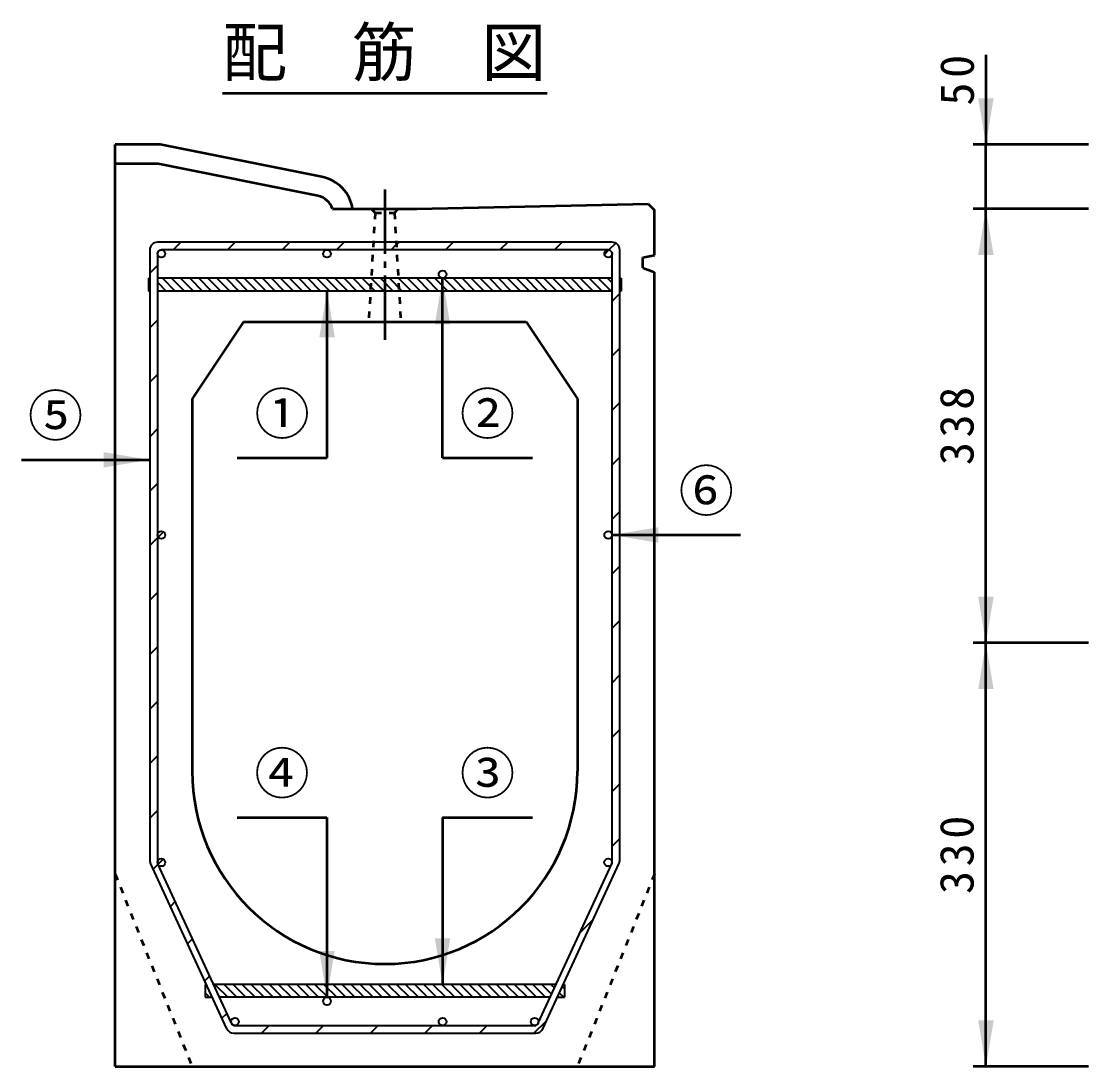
# Model space of a CAD drawing. Units: millimetres, scale not verified. Extents: x 100 to 4105, y 100 to 2870.
# Drawn here: x 1061 to 1892, y 925 to 1739 of the extents above; entities that cross this region are included whole.
import ezdxf
from ezdxf.enums import TextEntityAlignment as Align

# ---------------------------------------------------------------- set-up
doc = ezdxf.new("R2010")
doc.units = ezdxf.units.MM
doc.header["$LTSCALE"] = 5
doc.linetypes.add('USER1', pattern=[2.2, 1, -1.2])
doc.linetypes.add('USER2', pattern=[13.4, 10, -1.2, 1, -1.2])
doc.layers.add('V-nasSTD', color=7, linetype='Continuous', lineweight=35)
doc.styles.add('ＭＳ ゴシック', font='')
doc.styles.get('ＭＳ ゴシック').set_extended_font_data('MS Gothic')

msp = doc.modelspace()

# ---------------------------------------------------------------- hatches: boundary and pattern name
at = {"layer": 'V-nasSTD'}
for points in [[(1818.325, 1678.772), (1812.325, 1642.772), (1806.325, 1678.772)], [(1818.325, 1556.772), (1812.325, 1592.772), (1806.325, 1556.772)], [(1395.184, 1502.772), (1389.184, 1538.772), (1383.184, 1502.772)], [(1305.249, 1492.772), (1299.249, 1528.772), (1293.249, 1492.772)], [(1125.184, 1391.315), (1161.184, 1397.315), (1125.184, 1403.315)], [(1557.184, 1332.772), (1521.184, 1338.772), (1557.184, 1344.772)], [(1806.325, 1290.772), (1812.325, 1254.772), (1818.325, 1290.772)], [(1818.325, 1218.772), (1812.325, 1254.772), (1806.325, 1218.772)], [(1383.184, 1024.772), (1389.184, 988.772), (1395.184, 1024.772)], [(1293.184, 1014.772), (1299.184, 978.772), (1305.184, 1014.772)], [(1806.325, 960.772), (1812.325, 924.772), (1818.325, 960.772)]]:
    msp.add_hatch(color=256, dxfattribs=at).paths.add_polyline_path(points)

# ---------------------------------------------------------------- linework, layer by layer
at = {"layer": 'V-nasSTD', "lineweight": 50}
for p, q in [((1812.325, 1712.772), (1812.325, 1642.772)), ((1217.781, 1682.772), (1470.587, 1682.772)), ((1134.184, 924.772), (1134.184, 1642.772)), ((1169.184, 1642.772), (1134.184, 1642.772)), ((1295.067, 1617.595), (1169.184, 1642.772)), ((1892.325, 1642.772), (1802.325, 1642.772)), ((1812.325, 1592.772), (1812.325, 1642.772)), ((1167.698, 1627.772), (1134.184, 1627.772)), ((1292.125, 1602.886), (1167.698, 1627.772)), ((1369.184, 1592.772), (1549.184, 1596.772)), ((1549.184, 1596.772), (1554.184, 1591.772)), ((1303.463, 1592.772), (1369.184, 1592.772)), ((1554.184, 1556.787), (1554.184, 1591.772)), ((1892.325, 1592.772), (1802.325, 1592.772)), ((1812.325, 1254.772), (1812.325, 1592.772)), ((1545.184, 1554.772), (1554.184, 1556.787)), ((1545.184, 1546.772), (1545.184, 1554.772)), ((1545.184, 1546.772), (1554.184, 1543.413)), ((1389.184, 1398.772), (1389.184, 1538.772)), ((1554.184, 924.772), (1554.184, 1543.413)), ((1299.249, 1398.772), (1299.249, 1528.772)), ((1234.184, 1504.772), (1194.184, 1444.772)), ((1234.184, 1504.772), (1454.184, 1504.772)), ((1454.184, 1504.772), (1494.184, 1444.772)), ((1194.184, 1444.772), (1194.184, 1154.772)), ((1494.184, 1444.772), (1494.184, 1154.772)), ((1061.184, 1397.315), (1161.184, 1397.315)), ((1229.249, 1398.772), (1299.249, 1398.772)), ((1389.184, 1398.772), (1459.184, 1398.772)), ((1621.184, 1338.772), (1521.184, 1338.772)), ((1892.325, 1254.772), (1802.325, 1254.772)), ((1812.325, 924.772), (1812.325, 1254.772)), ((1229.184, 1118.772), (1299.184, 1118.772)), ((1299.184, 1118.772), (1299.184, 978.772)), ((1389.184, 1118.772), (1389.184, 988.772)), ((1389.184, 1118.772), (1459.184, 1118.772)), ((1134.184, 924.772), (1554.184, 924.772)), ((1892.325, 924.772), (1802.325, 924.772))]:
    msp.add_line(p, q, dxfattribs=at)
at = {"layer": 'V-nasSTD', "linetype": 'USER2', "lineweight": 50}
msp.add_line((1344.184, 1607.772), (1344.184, 1489.772), dxfattribs=at)
at = {"layer": 'V-nasSTD', "linetype": 'USER1', "lineweight": 50}
for p, q in [((1336.684, 1589.772), (1331.684, 1504.772)), ((1336.684, 1589.772), (1333.684, 1592.772)), ((1336.684, 1589.772), (1351.684, 1589.772)), ((1351.684, 1589.772), (1354.684, 1592.772)), ((1351.684, 1589.772), (1356.684, 1504.772)), ((1134.184, 1074.772), (1194.184, 924.772)), ((1554.184, 1074.772), (1494.184, 924.772))]:
    msp.add_line(p, q, dxfattribs=at)
at = {"layer": 'V-nasSTD'}
for p, q in [((1521.184, 1566.772), (1167.184, 1566.772)), ((1185.355, 1566.772), (1179.355, 1560.772)), ((1185.355, 1566.772), (1179.355, 1560.772)), ((1185.355, 1566.772), (1179.355, 1560.772)), ((1227.781, 1566.772), (1221.781, 1560.772)), ((1227.781, 1566.772), (1221.781, 1560.772)), ((1227.781, 1566.772), (1221.781, 1560.772)), ((1270.208, 1566.772), (1264.208, 1560.772)), ((1270.208, 1566.772), (1264.208, 1560.772)), ((1270.208, 1566.772), (1264.208, 1560.772)), ((1312.634, 1566.772), (1306.634, 1560.772)), ((1312.634, 1566.772), (1306.634, 1560.772)), ((1312.634, 1566.772), (1306.634, 1560.772)), ((1353.149, 1564.86), (1349.06, 1560.772)), ((1355.06, 1566.772), (1353.149, 1564.86)), ((1391.487, 1560.772), (1397.487, 1566.772)), ((1439.913, 1566.772), (1433.913, 1560.772)), ((1439.913, 1566.772), (1433.913, 1560.772)), ((1439.913, 1566.772), (1433.913, 1560.772)), ((1482.34, 1566.772), (1476.34, 1560.772)), ((1482.34, 1566.772), (1476.34, 1560.772)), ((1482.34, 1566.772), (1476.34, 1560.772)), ((1524.042, 1566.047), (1518.718, 1560.724)), ((1524.042, 1566.047), (1518.718, 1560.724)), ((1524.042, 1566.047), (1518.718, 1560.724)), ((1161.184, 1560.772), (1161.184, 1085.624)), ((1167.184, 1557.772), (1167.184, 1083.896)), ((1518.184, 1560.772), (1170.184, 1560.772)), ((1518.718, 1560.724), (1515.232, 1557.237)), ((1521.184, 1083.896), (1521.184, 1557.772)), ((1527.184, 1085.624), (1527.184, 1560.772)), ((1167.184, 1548.601), (1161.184, 1542.601)), ((1167.184, 1548.601), (1161.184, 1542.601)), ((1167.184, 1548.601), (1161.184, 1542.601)), ((1160.184, 1538.772), (1161.184, 1538.772)), ((1160.184, 1538.772), (1160.184, 1528.772)), ((1521.184, 1538.772), (1167.184, 1538.772)), ((1171.083, 1538.772), (1181.083, 1528.772)), ((1178.154, 1538.772), (1188.154, 1528.772)), ((1185.225, 1538.772), (1195.225, 1528.772)), ((1192.296, 1538.772), (1202.296, 1528.772)), ((1199.367, 1538.772), (1209.367, 1528.772)), ((1206.438, 1538.772), (1216.438, 1528.772)), ((1213.509, 1538.772), (1223.509, 1528.772)), ((1220.58, 1538.772), (1230.58, 1528.772)), ((1227.651, 1538.772), (1237.651, 1528.772)), ((1234.722, 1538.772), (1244.722, 1528.772)), ((1241.793, 1538.772), (1251.793, 1528.772)), ((1248.864, 1538.772), (1258.864, 1528.772)), ((1255.935, 1538.772), (1265.935, 1528.772)), ((1263.006, 1538.772), (1273.006, 1528.772)), ((1270.078, 1538.772), (1280.078, 1528.772)), ((1277.149, 1538.772), (1287.149, 1528.772)), ((1284.22, 1538.772), (1294.22, 1528.772)), ((1291.291, 1538.772), (1301.291, 1528.772)), ((1298.362, 1538.772), (1308.362, 1528.772)), ((1305.433, 1538.772), (1315.433, 1528.772)), ((1312.504, 1538.772), (1322.504, 1528.772)), ((1319.575, 1538.772), (1329.575, 1528.772)), ((1326.646, 1538.772), (1336.646, 1528.772)), ((1333.717, 1538.772), (1343.717, 1528.772)), ((1340.788, 1538.772), (1350.788, 1528.772)), ((1347.859, 1538.772), (1357.859, 1528.772)), ((1354.93, 1538.772), (1364.93, 1528.772)), ((1362.001, 1538.772), (1372.001, 1528.772)), ((1369.072, 1538.772), (1379.072, 1528.772)), ((1376.144, 1538.772), (1386.144, 1528.772)), ((1383.215, 1538.772), (1393.215, 1528.772)), ((1390.286, 1538.772), (1400.286, 1528.772)), ((1397.357, 1538.772), (1407.357, 1528.772)), ((1404.428, 1538.772), (1414.428, 1528.772)), ((1411.499, 1538.772), (1421.499, 1528.772)), ((1418.57, 1538.772), (1428.57, 1528.772)), ((1425.641, 1538.772), (1435.641, 1528.772)), ((1432.712, 1538.772), (1442.712, 1528.772)), ((1439.783, 1538.772), (1449.783, 1528.772)), ((1446.854, 1538.772), (1456.854, 1528.772)), ((1453.925, 1538.772), (1463.925, 1528.772)), ((1460.996, 1538.772), (1470.996, 1528.772)), ((1468.067, 1538.772), (1478.067, 1528.772)), ((1475.139, 1538.772), (1485.139, 1528.772)), ((1482.21, 1538.772), (1492.21, 1528.772)), ((1489.281, 1538.772), (1499.281, 1528.772)), ((1496.352, 1538.772), (1506.352, 1528.772)), ((1503.423, 1538.772), (1513.423, 1528.772)), ((1510.494, 1538.772), (1520.494, 1528.772)), ((1517.565, 1538.772), (1521.184, 1535.153)), ((1527.184, 1538.772), (1528.184, 1538.772)), ((1528.184, 1538.772), (1528.184, 1528.772)), ((1160.184, 1535.528), (1161.184, 1534.528)), ((1167.184, 1535.599), (1174.012, 1528.772)), ((1527.184, 1536.224), (1528.184, 1535.224)), ((1161.184, 1528.772), (1160.184, 1528.772)), ((1521.184, 1528.772), (1167.184, 1528.772)), ((1527.184, 1526.763), (1521.184, 1520.763)), ((1527.184, 1526.763), (1521.184, 1520.763)), ((1527.184, 1526.763), (1521.184, 1520.763)), ((1527.184, 1529.153), (1527.565, 1528.772)), ((1528.184, 1528.772), (1527.184, 1528.772)), ((1167.184, 1506.174), (1161.184, 1500.174)), ((1167.184, 1506.174), (1161.184, 1500.174)), ((1167.184, 1506.174), (1161.184, 1500.174)), ((1527.184, 1484.336), (1521.184, 1478.336)), ((1527.184, 1484.336), (1521.184, 1478.336)), ((1527.184, 1484.336), (1521.184, 1478.336)), ((1167.184, 1463.748), (1161.184, 1457.748)), ((1167.184, 1463.748), (1161.184, 1457.748)), ((1167.184, 1463.748), (1161.184, 1457.748)), ((1527.184, 1441.91), (1521.184, 1435.91)), ((1527.184, 1441.91), (1521.184, 1435.91)), ((1527.184, 1441.91), (1521.184, 1435.91)), ((1167.184, 1421.321), (1161.184, 1415.321)), ((1167.184, 1421.321), (1161.184, 1415.321)), ((1167.184, 1421.321), (1161.184, 1415.321)), ((1527.184, 1399.484), (1521.184, 1393.484)), ((1527.184, 1399.484), (1521.184, 1393.484)), ((1527.184, 1399.484), (1521.184, 1393.484)), ((1167.184, 1378.895), (1161.184, 1372.895)), ((1167.184, 1378.895), (1161.184, 1372.895)), ((1167.184, 1378.895), (1161.184, 1372.895)), ((1527.184, 1357.057), (1521.184, 1351.057)), ((1527.184, 1357.057), (1521.184, 1351.057)), ((1527.184, 1357.057), (1521.184, 1351.057)), ((1171.928, 1341.213), (1167.743, 1337.028)), ((1167.184, 1336.468), (1161.184, 1330.468)), ((1167.184, 1336.468), (1161.184, 1330.468)), ((1167.184, 1336.468), (1161.184, 1330.468)), ((1527.184, 1314.631), (1521.184, 1308.631)), ((1527.184, 1314.631), (1521.184, 1308.631)), ((1527.184, 1314.631), (1521.184, 1308.631)), ((1167.184, 1294.042), (1161.184, 1288.042)), ((1167.184, 1294.042), (1161.184, 1288.042)), ((1167.184, 1294.042), (1161.184, 1288.042)), ((1521.184, 1266.204), (1527.184, 1272.204)), ((1521.184, 1266.204), (1527.184, 1272.204)), ((1521.184, 1266.204), (1527.184, 1272.204)), ((1167.184, 1251.616), (1161.184, 1245.616)), ((1167.184, 1251.616), (1161.184, 1245.616)), ((1167.184, 1251.616), (1161.184, 1245.616)), ((1521.184, 1223.778), (1527.184, 1229.778)), ((1521.184, 1223.778), (1527.184, 1229.778)), ((1521.184, 1223.778), (1527.184, 1229.778)), ((1167.184, 1209.189), (1161.184, 1203.189)), ((1167.184, 1209.189), (1161.184, 1203.189)), ((1167.184, 1209.189), (1161.184, 1203.189)), ((1521.184, 1181.352), (1527.184, 1187.352)), ((1521.184, 1181.352), (1527.184, 1187.352)), ((1521.184, 1181.352), (1527.184, 1187.352)), ((1167.184, 1166.763), (1161.184, 1160.763)), ((1167.184, 1166.763), (1161.184, 1160.763)), ((1167.184, 1166.763), (1161.184, 1160.763)), ((1521.184, 1138.925), (1527.184, 1144.925)), ((1521.184, 1138.925), (1527.184, 1144.925)), ((1521.184, 1138.925), (1527.184, 1144.925)), ((1167.184, 1124.336), (1161.184, 1118.336)), ((1167.184, 1124.336), (1161.184, 1118.336)), ((1167.184, 1124.336), (1161.184, 1118.336)), ((1521.184, 1096.499), (1527.184, 1102.499)), ((1521.184, 1096.499), (1527.184, 1102.499)), ((1521.184, 1096.499), (1527.184, 1102.499)), ((1221.206, 954.257), (1161.736, 1083.11)), ((1167.603, 1082.329), (1163.835, 1078.562)), ((1167.603, 1082.329), (1163.835, 1078.562)), ((1167.603, 1082.329), (1163.835, 1078.562)), ((1224.748, 958.515), (1167.46, 1082.639)), ((1171.677, 1086.404), (1167.606, 1082.332)), ((1463.62, 958.515), (1520.908, 1082.639)), ((1467.161, 954.257), (1526.631, 1083.11)), ((1181.001, 1053.3), (1177.233, 1049.533)), ((1181.001, 1053.3), (1177.233, 1049.533)), ((1181.001, 1053.3), (1177.233, 1049.533)), ((1496.186, 1029.074), (1506.412, 1039.3)), ((1496.186, 1029.074), (1506.412, 1039.3)), ((1496.186, 1029.074), (1506.412, 1039.3)), ((1194.398, 1024.272), (1190.631, 1020.504)), ((1194.398, 1024.272), (1190.631, 1020.504)), ((1194.398, 1024.272), (1190.631, 1020.504)), ((1207.796, 995.243), (1204.029, 991.476)), ((1207.796, 995.243), (1204.029, 991.476)), ((1207.796, 995.243), (1204.029, 991.476)), ((1204.277, 988.772), (1204.277, 978.772)), ((1204.277, 988.772), (1205.277, 988.772)), ((1204.277, 982.319), (1207.824, 978.772)), ((1204.699, 988.967), (1205.604, 988.062)), ((1477.584, 988.772), (1210.783, 988.772)), ((1211.966, 988.772), (1221.966, 978.772)), ((1219.037, 988.772), (1229.037, 978.772)), ((1226.108, 988.772), (1236.108, 978.772)), ((1233.179, 988.772), (1243.179, 978.772)), ((1240.25, 988.772), (1250.25, 978.772)), ((1247.321, 988.772), (1257.321, 978.772)), ((1254.392, 988.772), (1264.392, 978.772)), ((1261.463, 988.772), (1271.463, 978.772)), ((1268.534, 988.772), (1278.534, 978.772)), ((1275.605, 988.772), (1285.605, 978.772)), ((1282.676, 988.772), (1292.676, 978.772)), ((1289.747, 988.772), (1299.747, 978.772)), ((1296.819, 988.772), (1306.819, 978.772)), ((1303.89, 988.772), (1313.89, 978.772)), ((1310.961, 988.772), (1320.961, 978.772)), ((1318.032, 988.772), (1328.032, 978.772)), ((1325.103, 988.772), (1335.103, 978.772)), ((1332.174, 988.772), (1342.174, 978.772)), ((1339.245, 988.772), (1349.245, 978.772)), ((1346.316, 988.772), (1356.316, 978.772)), ((1353.387, 988.772), (1363.387, 978.772)), ((1360.458, 988.772), (1370.458, 978.772)), ((1367.529, 988.772), (1377.529, 978.772)), ((1374.6, 988.772), (1384.6, 978.772)), ((1381.671, 988.772), (1391.671, 978.772)), ((1388.742, 988.772), (1398.742, 978.772)), ((1395.813, 988.772), (1405.813, 978.772)), ((1402.885, 988.772), (1412.885, 978.772)), ((1409.956, 988.772), (1419.956, 978.772)), ((1417.027, 988.772), (1427.027, 978.772)), ((1424.098, 988.772), (1434.098, 978.772)), ((1431.169, 988.772), (1441.169, 978.772)), ((1438.24, 988.772), (1448.24, 978.772)), ((1445.311, 988.772), (1455.311, 978.772)), ((1452.382, 988.772), (1462.382, 978.772)), ((1459.453, 988.772), (1469.453, 978.772)), ((1466.524, 988.772), (1474.092, 981.204)), ((1473.595, 988.772), (1476.325, 986.042)), ((1480.092, 982.275), (1483.595, 978.772)), ((1482.325, 987.113), (1484.091, 985.347)), ((1483.091, 988.772), (1484.091, 988.772)), ((1484.091, 988.772), (1484.091, 978.772)), ((1204.277, 978.772), (1209.892, 978.772)), ((1472.969, 978.772), (1215.398, 978.772)), ((1478.475, 978.772), (1484.091, 978.772)), ((1217.426, 962.447), (1221.194, 966.215)), ((1217.426, 962.447), (1221.194, 966.215)), ((1217.426, 962.447), (1221.194, 966.215)), ((1224.748, 958.515), (1224.748, 958.515)), ((1227.472, 956.772), (1460.896, 956.772)), ((1227.472, 956.772), (1227.472, 956.772)), ((1248.177, 950.772), (1254.177, 956.772)), ((1248.177, 950.772), (1254.177, 956.772)), ((1248.177, 950.772), (1254.177, 956.772)), ((1290.604, 950.772), (1296.604, 956.772)), ((1290.604, 950.772), (1296.604, 956.772)), ((1290.604, 950.772), (1296.604, 956.772)), ((1333.03, 950.772), (1339.03, 956.772)), ((1333.03, 950.772), (1339.03, 956.772)), ((1333.03, 950.772), (1339.03, 956.772)), ((1375.457, 950.772), (1381.457, 956.772)), ((1375.457, 950.772), (1381.457, 956.772)), ((1375.457, 950.772), (1381.457, 956.772)), ((1417.883, 950.772), (1423.883, 956.772)), ((1417.883, 950.772), (1423.883, 956.772)), ((1417.883, 950.772), (1423.883, 956.772)), ((1460.309, 950.772), (1470.046, 960.508)), ((1460.309, 950.772), (1470.046, 960.508)), ((1460.309, 950.772), (1470.046, 960.508)), ((1226.654, 950.772), (1461.713, 950.772))]:
    msp.add_line(p, q, dxfattribs=at)
for centre in [(1170.184, 1557.772), (1299.184, 1557.772), (1518.184, 1557.772), (1389.184, 1541.772), (1170.184, 1338.772), (1518.184, 1338.772), (1170.238, 1083.772), (1518.126, 1083.772), (1299.184, 975.772), (1227.472, 959.772), (1389.184, 959.772), (1460.896, 959.772)]:
    msp.add_circle(centre, 3, dxfattribs=at)
at = {"layer": 'V-nasSTD', "lineweight": 50}
for centre, radius, start, end in [((1289.708, 1588.262), 29.819, 8.69924, 79.64595), ((1289.184, 1588.178), 15, 17.83486, 78.69007), ((1344.184, 1154.772), 150, 180, 270), ((1344.184, 1154.772), 150, 270, 0)]:
    msp.add_arc(centre, radius, start, end, dxfattribs=at)
at = {"layer": 'V-nasSTD'}
for centre, radius, start, end in [((1167.184, 1560.772), 6, 90, 180), ((1521.184, 1560.772), 6, 0, 90), ((1170.184, 1557.772), 3, 90, 180), ((1518.184, 1557.772), 3, 0, 90), ((1518.184, 1557.772), 3, 0, 90), ((1518.184, 1557.772), 3, 0, 90), ((1167.184, 1085.624), 6, 180, 204.77514), ((1170.184, 1083.896), 3, 180, 204.77514), ((1518.184, 1083.896), 3, 335.22486, 0), ((1521.184, 1085.624), 6, 335.22486, 0), ((1227.472, 959.772), 3, 204.77514, 270), ((1227.472, 959.772), 3, 204.77514, 246.91867), ((1227.472, 959.772), 3, 204.76951, 246.91107), ((1227.472, 959.772), 3, 246.91107, 269.99301), ((1227.472, 959.772), 3, 246.91867, 270), ((1460.896, 959.772), 3, 270, 335.22486), ((1226.654, 956.772), 6, 204.77514, 270), ((1461.713, 956.772), 6, 270, 335.22486)]:
    msp.add_arc(centre, radius, start, end, dxfattribs=at)

# ---------------------------------------------------------------- texts
at = {"layer": 'V-nasSTD', "style": 'ＭＳ ゴシック'}
for s, height, p in [('配\u3000筋\u3000図', 36.95, (1217.781, 1733.172)), ('⑤', 31.67, (1066.184, 1447.515)), ('①', 31.67, (1242.649, 1448.972)), ('②', 31.67, (1402.584, 1448.972)), ('⑥', 31.67, (1572.984, 1388.972)), ('④', 31.67, (1242.584, 1168.972)), ('③', 31.67, (1402.584, 1168.972))]:
    msp.add_text(s, height=height, dxfattribs=at).set_placement(p, align=Align.TOP_LEFT)
at = {"layer": 'V-nasSTD', "char_height": 26.39, "attachment_point": 1, "rotation": 90, "style": 'ＭＳ ゴシック'}
for s, insert in [('\\T1.2;50', (1776.547, 1673.172)), ('\\T1.2;338', (1776.325, 1393.172)), ('\\T1.2;330', (1776.325, 1059.172))]:
    msp.add_mtext(s, dxfattribs=dict(at, insert=insert))

doc.saveas('drawing.dxf')
